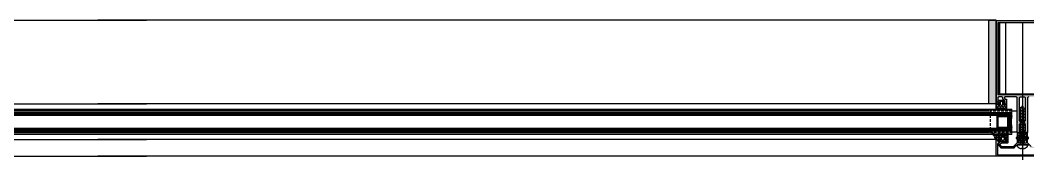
# Model space of a CAD drawing. Header units: millimetres. Extents: x 809 to 8159, y 33 to 4533.
# Drawn here: x 4493.7 to 4589.8, y 1262.1 to 1275.4 of the extents above; entities that cross this region are included whole.
import ezdxf

# ---------------------------------------------------------------- set-up
doc = ezdxf.new("R2010")
doc.units = ezdxf.units.MM
doc.linetypes.add('DASHDOT', pattern=[25.4, 12.7, -6.35, 0, -6.35])
doc.linetypes.add('HIDDEN', pattern=[0.375, 0.25, -0.125])
for name, color, linetype in [('1', 3, 'Continuous'), ('11', 11, 'Continuous'), ('3', 11, 'Continuous'), ('5', 11, 'Continuous'), ('EKSEN', 11, 'Continuous'), ('FITILLER', 240, 'Continuous'), ('GORUNUS-TARAMA', 11, 'Continuous')]:
    doc.layers.add(name, color=color, linetype=linetype)
doc.layers.add('cam', color=5, linetype='Continuous', lineweight=0)

# ---------------------------------------------------------------- blocks, each defined once
blk = doc.blocks.new('ajsdfxcvzx')
h = blk.add_hatch(color=256)
edge = h.paths.add_edge_path()
edge.add_line((36547.439, -7323.869), (36547.439, -7323.799))
edge.add_line((36547.439, -7323.799), (36547.529, -7323.799))
edge.add_line((36547.529, -7323.799), (36547.529, -7323.319))
edge.add_arc((36547.429, -7323.319), 0.1, 0, 90)
edge.add_line((36547.429, -7323.219), (36547.149, -7323.219))
edge.add_arc((36547.149, -7323.319), 0.1, 90, 180)
edge.add_line((36547.049, -7323.319), (36547.049, -7323.398))
edge.add_arc((36546.999, -7323.398), 0.05, 315, 360, ccw=False)
edge.add_line((36547.035, -7323.434), (36546.864, -7323.604))
edge.add_arc((36546.899, -7323.64), 0.05, 135, 180)
edge.add_line((36546.849, -7323.64), (36546.849, -7323.799))
edge.add_line((36546.849, -7323.799), (36546.939, -7323.799))
edge.add_line((36546.939, -7323.799), (36546.939, -7323.869))
edge.add_arc((36546.889, -7323.869), 0.05, -90, 0, ccw=False)
edge.add_line((36546.889, -7323.919), (36546.689, -7323.919))
edge.add_line((36546.689, -7323.919), (36546.689, -7323.479))
edge.add_arc((36546.739, -7323.479), 0.05, 90, 180, ccw=False)
edge.add_line((36546.739, -7323.429), (36546.807, -7323.429))
edge.add_arc((36546.807, -7323.379), 0.05, 270, 315)
edge.add_line((36546.842, -7323.414), (36546.875, -7323.382))
edge.add_arc((36546.839, -7323.346), 0.05, 315, 360)
edge.add_line((36546.889, -7323.346), (36546.889, -7323.269))
edge.add_arc((36546.839, -7323.269), 0.05, 0, 90)
edge.add_line((36546.839, -7323.219), (36546.589, -7323.219))
edge.add_line((36546.589, -7323.219), (36546.219, -7323.219))
edge.add_line((36546.219, -7323.219), (36546.189, -7323.189))
edge.add_line((36546.189, -7323.189), (36546.159, -7323.219))
edge.add_line((36546.159, -7323.219), (36545.789, -7323.219))
edge.add_arc((36545.781, -7323.311), 0.0919, 84.92947, 180.95505)
edge.add_line((36545.689, -7323.312), (36545.689, -7325.589))
edge.add_arc((36545.689, -7325.609), 0.02, 90, 270)
edge.add_line((36545.689, -7325.629), (36545.689, -7325.649))
edge.add_arc((36545.689, -7325.669), 0.02, 90, 270)
edge.add_line((36545.689, -7325.689), (36545.689, -7326.619))
edge.add_line((36545.689, -7326.619), (36545.549, -7326.619))
edge.add_arc((36545.549, -7326.559), 0.06, 180, 270, ccw=False)
edge.add_line((36545.489, -7326.559), (36545.419, -7326.559))
edge.add_arc((36545.419, -7326.529), 0.03, 180, 270, ccw=False)
edge.add_line((36545.389, -7326.529), (36545.389, -7326.489))
edge.add_arc((36545.419, -7326.489), 0.03, 90, 180, ccw=False)
edge.add_line((36545.419, -7326.459), (36545.489, -7326.459))
edge.add_line((36545.489, -7326.459), (36545.489, -7325.819))
edge.add_line((36545.489, -7325.819), (36545.239, -7325.819))
edge.add_line((36545.239, -7325.819), (36545.189, -7325.769))
edge.add_line((36545.189, -7325.769), (36545.139, -7325.819))
edge.add_line((36545.139, -7325.819), (36544.889, -7325.819))
edge.add_line((36544.889, -7325.819), (36544.889, -7326.459))
edge.add_line((36544.889, -7326.459), (36544.959, -7326.459))
edge.add_arc((36544.959, -7326.489), 0.03, 0, 90, ccw=False)
edge.add_line((36544.989, -7326.489), (36544.989, -7326.529))
edge.add_arc((36544.959, -7326.529), 0.03, -90, 0, ccw=False)
edge.add_line((36544.959, -7326.559), (36544.889, -7326.559))
edge.add_arc((36544.829, -7326.559), 0.06, 270, 360, ccw=False)
edge.add_line((36544.829, -7326.619), (36544.689, -7326.619))
edge.add_line((36544.689, -7326.619), (36544.689, -7325.689))
edge.add_arc((36544.689, -7325.669), 0.02, 270, 450)
edge.add_line((36544.689, -7325.649), (36544.689, -7325.629))
edge.add_arc((36544.689, -7325.609), 0.02, 270, 450)
edge.add_line((36544.689, -7325.589), (36544.689, -7323.312))
edge.add_arc((36544.598, -7323.311), 0.0919, 359.04495, 455.07053)
edge.add_line((36544.589, -7323.219), (36544.219, -7323.219))
edge.add_line((36544.219, -7323.219), (36544.189, -7323.189))
edge.add_line((36544.189, -7323.189), (36544.159, -7323.219))
edge.add_line((36544.159, -7323.219), (36543.789, -7323.219))
edge.add_line((36543.789, -7323.219), (36543.539, -7323.219))
edge.add_arc((36543.539, -7323.269), 0.05, 90, 180)
edge.add_line((36543.489, -7323.269), (36543.489, -7323.346))
edge.add_arc((36543.539, -7323.346), 0.05, 180, 225)
edge.add_line((36543.504, -7323.382), (36543.537, -7323.414))
edge.add_arc((36543.572, -7323.379), 0.05, 225, 270)
edge.add_line((36543.572, -7323.429), (36543.639, -7323.429))
edge.add_arc((36543.639, -7323.479), 0.05, 0, 90, ccw=False)
edge.add_line((36543.689, -7323.479), (36543.689, -7323.919))
edge.add_line((36543.689, -7323.919), (36543.489, -7323.919))
edge.add_arc((36543.489, -7323.869), 0.05, 180, 270, ccw=False)
edge.add_line((36543.439, -7323.869), (36543.439, -7323.799))
edge.add_line((36543.439, -7323.799), (36543.529, -7323.799))
edge.add_line((36543.529, -7323.799), (36543.529, -7323.64))
edge.add_arc((36543.479, -7323.64), 0.05, 360, 405)
edge.add_line((36543.515, -7323.604), (36543.344, -7323.434))
edge.add_arc((36543.379, -7323.398), 0.05, 180, 225, ccw=False)
edge.add_line((36543.329, -7323.398), (36543.329, -7323.319))
edge.add_arc((36543.229, -7323.319), 0.1, 0, 90)
edge.add_line((36543.229, -7323.219), (36542.949, -7323.219))
edge.add_arc((36542.949, -7323.319), 0.1, 90, 180)
edge.add_line((36542.849, -7323.319), (36542.849, -7323.799))
edge.add_line((36542.849, -7323.799), (36542.939, -7323.799))
edge.add_line((36542.939, -7323.799), (36542.939, -7323.869))
edge.add_arc((36542.889, -7323.869), 0.05, -90, 0, ccw=False)
edge.add_line((36542.889, -7323.919), (36542.689, -7323.919))
edge.add_line((36542.689, -7323.919), (36542.689, -7315.926))
edge.add_line((36542.689, -7315.926), (36547.689, -7315.926))
edge.add_line((36547.689, -7315.926), (36547.689, -7323.919))
edge.add_line((36547.689, -7323.919), (36547.489, -7323.919))
edge.add_arc((36547.489, -7323.869), 0.05, 180, 270, ccw=False)
h.paths.add_polyline_path([(36542.891, -7323.026), (36542.891, -7316.126), (36547.491, -7316.126), (36547.491, -7323.026), (36545.191, -7323.026)], flags=16)
edge = h.paths.add_edge_path(flags=16)
edge.add_arc((36545.391, -7325.426), 0.1, 270, 360)
edge.add_line((36545.491, -7325.426), (36545.491, -7323.326))
edge.add_arc((36545.391, -7323.326), 0.1, 0, 90)
edge.add_line((36545.391, -7323.226), (36544.991, -7323.226))
edge.add_arc((36544.991, -7323.326), 0.1, 90, 180)
edge.add_line((36544.891, -7323.326), (36544.891, -7325.426))
edge.add_arc((36544.991, -7325.426), 0.1, 180, 270)
edge.add_line((36544.991, -7325.526), (36545.391, -7325.526))
h = blk.add_hatch()
h.set_pattern_fill('NET', color=256, angle=90, style=0)
h.set_pattern_definition([(90, (36551.6473, -7267.74738), (-0.125, 2e-17), []), (180, (36551.6473, -7267.74738), (-3e-17, -0.125), [])])
h.paths.add_polyline_path([(36543.896, -7326.169), (36543.896, -7325.006), (36544.193, -7325.006), (36544.154, -7325.205), (36544.134, -7325.444), (36544.134, -7325.702), (36544.164, -7326.03), (36544.183, -7326.169)])
h = blk.add_hatch(color=256)
edge = h.paths.add_edge_path()
edge.add_line((36543.712, -7327.489), (36543.112, -7327.489))
edge.add_line((36543.112, -7327.489), (36542.877, -7327.209))
edge.add_line((36542.877, -7327.209), (36543.082, -7327.209))
edge.add_line((36543.082, -7327.209), (36543.082, -7327.139))
edge.add_arc((36543.032, -7327.139), 0.05, 360, 450)
edge.add_line((36543.032, -7327.089), (36542.694, -7327.089))
edge.add_line((36542.694, -7327.089), (36542.694, -7327.195))
edge.add_line((36542.694, -7327.195), (36542.993, -7327.55))
edge.add_arc((36542.955, -7327.583), 0.05, -50, 40, ccw=False)
edge.add_line((36542.987, -7327.621), (36542.897, -7327.696))
edge.add_arc((36542.93, -7327.734), 0.05, 130, 220)
edge.add_line((36542.891, -7327.766), (36543.147, -7328.071))
edge.add_arc((36543.185, -7328.039), 0.05, 220, 270)
edge.add_line((36543.185, -7328.089), (36544.365, -7328.089))
edge.add_arc((36544.365, -7328.039), 0.05, 270, 315)
edge.add_line((36544.4, -7328.074), (36544.577, -7327.897))
edge.add_line((36544.577, -7327.897), (36544.577, -7327.855))
edge.add_line((36544.577, -7327.855), (36544.62, -7327.855))
edge.add_line((36544.62, -7327.855), (36544.675, -7327.8))
edge.add_arc((36544.71, -7327.835), 0.05, 90, 135, ccw=False)
edge.add_line((36544.71, -7327.785), (36545.669, -7327.785))
edge.add_arc((36545.669, -7327.835), 0.05, 45, 90, ccw=False)
edge.add_line((36545.704, -7327.8), (36545.759, -7327.855))
edge.add_line((36545.759, -7327.855), (36545.801, -7327.855))
edge.add_line((36545.801, -7327.855), (36545.801, -7327.897))
edge.add_line((36545.801, -7327.897), (36545.979, -7328.074))
edge.add_arc((36546.014, -7328.039), 0.05, 225, 270)
edge.add_line((36546.014, -7328.089), (36547.194, -7328.089))
edge.add_arc((36547.194, -7328.039), 0.05, 270, 320)
edge.add_line((36547.232, -7328.071), (36547.488, -7327.766))
edge.add_arc((36547.449, -7327.734), 0.05, 320, 410)
edge.add_line((36547.481, -7327.696), (36547.392, -7327.621))
edge.add_arc((36547.424, -7327.583), 0.05, 140, 230, ccw=False)
edge.add_line((36547.386, -7327.55), (36547.684, -7327.195))
edge.add_line((36547.684, -7327.195), (36547.684, -7327.089))
edge.add_line((36547.684, -7327.089), (36547.347, -7327.089))
edge.add_arc((36547.347, -7327.139), 0.05, 90, 180)
edge.add_line((36547.297, -7327.139), (36547.297, -7327.209))
edge.add_line((36547.297, -7327.209), (36547.502, -7327.209))
edge.add_line((36547.502, -7327.209), (36547.267, -7327.489))
edge.add_line((36547.267, -7327.489), (36546.667, -7327.489))
edge.add_line((36546.667, -7327.489), (36546.667, -7327.209))
edge.add_line((36546.667, -7327.209), (36546.797, -7327.209))
edge.add_line((36546.797, -7327.209), (36546.797, -7327.139))
edge.add_arc((36546.747, -7327.139), 0.05, 0, 90)
edge.add_line((36546.747, -7327.089), (36546.547, -7327.089))
edge.add_line((36546.547, -7327.089), (36546.547, -7327.559))
edge.add_arc((36546.597, -7327.559), 0.05, 180, 270)
edge.add_line((36546.597, -7327.609), (36547.173, -7327.609))
edge.add_arc((36547.173, -7327.659), 0.05, 50, 90, ccw=False)
edge.add_line((36547.205, -7327.621), (36547.312, -7327.711))
edge.add_arc((36547.28, -7327.749), 0.05, -40, 50, ccw=False)
edge.add_line((36547.319, -7327.781), (36547.176, -7327.951))
edge.add_arc((36547.138, -7327.919), 0.05, 270, 320, ccw=False)
edge.add_line((36547.138, -7327.969), (36546.064, -7327.969))
edge.add_arc((36546.064, -7327.919), 0.05, 225, 270, ccw=False)
edge.add_line((36546.028, -7327.954), (36545.704, -7327.63))
edge.add_arc((36545.739, -7327.595), 0.05, 180, 225, ccw=False)
edge.add_line((36545.689, -7327.595), (36545.689, -7327.189))
edge.add_line((36545.689, -7327.189), (36545.789, -7327.189))
edge.add_line((36545.789, -7327.189), (36545.789, -7327.089))
edge.add_line((36545.789, -7327.089), (36545.489, -7327.089))
edge.add_arc((36545.489, -7327.139), 0.05, 90, 180)
edge.add_line((36545.439, -7327.139), (36545.439, -7327.209))
edge.add_line((36545.439, -7327.209), (36545.569, -7327.209))
edge.add_line((36545.569, -7327.209), (36545.569, -7327.585))
edge.add_arc((36545.519, -7327.585), 0.05, 270, 360, ccw=False)
edge.add_line((36545.519, -7327.635), (36544.859, -7327.635))
edge.add_arc((36544.859, -7327.585), 0.05, 180, 270, ccw=False)
edge.add_line((36544.809, -7327.585), (36544.809, -7327.209))
edge.add_line((36544.809, -7327.209), (36544.939, -7327.209))
edge.add_line((36544.939, -7327.209), (36544.939, -7327.139))
edge.add_arc((36544.889, -7327.139), 0.05, 0, 90)
edge.add_line((36544.889, -7327.089), (36544.589, -7327.089))
edge.add_line((36544.589, -7327.089), (36544.589, -7327.189))
edge.add_line((36544.589, -7327.189), (36544.689, -7327.189))
edge.add_line((36544.689, -7327.189), (36544.689, -7327.595))
edge.add_arc((36544.639, -7327.595), 0.05, 315, 360, ccw=False)
edge.add_line((36544.675, -7327.63), (36544.351, -7327.954))
edge.add_arc((36544.315, -7327.919), 0.05, 270, 315, ccw=False)
edge.add_line((36544.315, -7327.969), (36543.241, -7327.969))
edge.add_arc((36543.241, -7327.919), 0.05, 220, 270, ccw=False)
edge.add_line((36543.203, -7327.951), (36543.06, -7327.781))
edge.add_arc((36543.099, -7327.749), 0.05, 130, 220, ccw=False)
edge.add_line((36543.066, -7327.711), (36543.174, -7327.621))
edge.add_arc((36543.206, -7327.659), 0.05, 90, 130, ccw=False)
edge.add_line((36543.206, -7327.609), (36543.782, -7327.609))
edge.add_arc((36543.782, -7327.559), 0.05, 270, 360)
edge.add_line((36543.832, -7327.559), (36543.832, -7327.089))
edge.add_line((36543.832, -7327.089), (36543.632, -7327.089))
edge.add_arc((36543.632, -7327.139), 0.05, 90, 180)
edge.add_line((36543.582, -7327.139), (36543.582, -7327.209))
edge.add_line((36543.582, -7327.209), (36543.712, -7327.209))
edge.add_line((36543.712, -7327.209), (36543.712, -7327.489))
h = blk.add_hatch(color=256)
edge = h.paths.add_edge_path()
edge.add_arc((36542.869, -7328.682), 0.05, 180, 270)
edge.add_line((36542.869, -7328.732), (36547.509, -7328.732))
edge.add_arc((36547.509, -7328.682), 0.05, 270, 360)
edge.add_line((36547.559, -7328.682), (36547.559, -7327.729))
edge.add_line((36547.559, -7327.729), (36547.427, -7327.618))
edge.add_arc((36547.459, -7327.58), 0.05, 140, 230, ccw=False)
edge.add_line((36547.421, -7327.547), (36547.654, -7327.27))
edge.add_arc((36547.669, -7327.282), 0.02, 0, 140, ccw=False)
edge.add_line((36547.689, -7327.282), (36547.689, -7328.812))
edge.add_arc((36547.639, -7328.812), 0.05, 270, 360, ccw=False)
edge.add_line((36547.639, -7328.862), (36542.739, -7328.862))
edge.add_arc((36542.739, -7328.812), 0.05, 180, 270, ccw=False)
edge.add_line((36542.689, -7328.812), (36542.689, -7327.282))
edge.add_arc((36542.709, -7327.282), 0.02, 40, 180, ccw=False)
edge.add_line((36542.725, -7327.27), (36542.958, -7327.547))
edge.add_arc((36542.92, -7327.58), 0.05, -50, 40, ccw=False)
edge.add_line((36542.952, -7327.618), (36542.819, -7327.729))
edge.add_line((36542.819, -7327.729), (36542.819, -7328.682))
at = {"layer": 'FITILLER'}
h = blk.add_hatch(dxfattribs=at)
h.set_pattern_fill('DOTS', color=256, scale=1.2, angle=45, style=0)
h.set_pattern_definition([(135, (36684.251206, -7418.0843), (0.026516504, 0.079549513), [0, -0.075])])
h.paths.add_polyline_path([(36542.676, -7323.889), (36541.994, -7323.889), (36541.994, -7315.892), (36542.676, -7315.892)])
h = blk.add_hatch(dxfattribs=at)
h.set_pattern_fill('NET', color=256, scale=1.5, angle=135, style=0)
h.set_pattern_definition([(45, (36555.43602, -7337.52902), (0.1325825, -0.1325825), []), (315, (36555.43602, -7337.52902), (-0.1325825, -0.1325825), [])])
edge = h.paths.add_edge_path(flags=16)
edge.add_arc((36543.214, -7323.897), 0.1, 270, 360)
edge.add_line((36543.314, -7323.897), (36543.314, -7323.739))
edge.add_arc((36543.214, -7323.739), 0.1, 360, 450)
edge.add_line((36543.214, -7323.639), (36543.164, -7323.639))
edge.add_arc((36543.164, -7323.739), 0.1, 90, 180)
edge.add_line((36543.064, -7323.739), (36543.064, -7323.897))
edge.add_arc((36543.164, -7323.897), 0.1, 180, 270)
edge.add_line((36543.164, -7323.997), (36543.214, -7323.997))
edge = h.paths.add_edge_path()
edge.add_line((36543.689, -7323.914), (36543.689, -7324.431))
edge.add_arc((36543.679, -7324.431), 0.01, -135, 0, ccw=False)
edge.add_line((36543.672, -7324.438), (36543.562, -7324.327))
edge.add_arc((36543.555, -7324.334), 0.00893, 45, 135)
edge.add_line((36543.549, -7324.327), (36543.44, -7324.436))
edge.add_arc((36543.433, -7324.43), 0.00893, 225, 315, ccw=False)
edge.add_line((36543.427, -7324.436), (36543.318, -7324.327))
edge.add_arc((36543.311, -7324.334), 0.00893, 45, 135)
edge.add_line((36543.305, -7324.327), (36543.196, -7324.436))
edge.add_arc((36543.189, -7324.43), 0.00893, 225, 315, ccw=False)
edge.add_line((36543.183, -7324.436), (36543.074, -7324.327))
edge.add_arc((36543.067, -7324.334), 0.00893, 45, 135)
edge.add_line((36543.061, -7324.327), (36542.952, -7324.436))
edge.add_arc((36542.946, -7324.43), 0.00893, 225, 315, ccw=False)
edge.add_line((36542.939, -7324.436), (36542.83, -7324.327))
edge.add_arc((36542.824, -7324.334), 0.00893, 45, 135)
edge.add_line((36542.817, -7324.327), (36542.707, -7324.438))
edge.add_arc((36542.699, -7324.431), 0.01, 180, 315, ccw=False)
edge.add_line((36542.689, -7324.431), (36542.689, -7323.914))
edge.add_line((36542.689, -7323.914), (36542.914, -7323.914))
edge.add_arc((36542.914, -7323.864), 0.05, 270, 360)
edge.add_line((36542.964, -7323.864), (36542.964, -7323.744))
edge.add_line((36542.964, -7323.744), (36542.864, -7323.744))
edge.add_line((36542.864, -7323.744), (36542.864, -7323.694))
edge.add_line((36542.864, -7323.694), (36542.939, -7323.564))
edge.add_arc((36542.983, -7323.589), 0.05, 90, 150, ccw=False)
edge.add_line((36542.983, -7323.539), (36543.396, -7323.539))
edge.add_arc((36543.396, -7323.589), 0.05, 30, 90, ccw=False)
edge.add_line((36543.439, -7323.564), (36543.514, -7323.694))
edge.add_line((36543.514, -7323.694), (36543.514, -7323.744))
edge.add_line((36543.514, -7323.744), (36543.414, -7323.744))
edge.add_line((36543.414, -7323.744), (36543.414, -7323.864))
edge.add_arc((36543.464, -7323.864), 0.05, 180, 270)
edge.add_line((36543.464, -7323.914), (36543.689, -7323.914))
h = blk.add_hatch(dxfattribs=at)
h.set_pattern_fill('NET', color=256, scale=1.5, angle=135, style=0)
h.set_pattern_definition([(45, (36559.67755, -7341.505), (0.1325825, -0.1325825), []), (315, (36559.67755, -7341.505), (-0.1325825, -0.1325825), [])])
edge = h.paths.add_edge_path(flags=16)
edge.add_arc((36543.307, -7327.261), 0.1, 180, 270, ccw=False)
edge.add_line((36543.207, -7327.261), (36543.207, -7327.136))
edge.add_arc((36543.307, -7327.136), 0.1, 90, 180, ccw=False)
edge.add_line((36543.307, -7327.036), (36543.357, -7327.036))
edge.add_arc((36543.357, -7327.136), 0.1, 0, 90, ccw=False)
edge.add_line((36543.457, -7327.136), (36543.457, -7327.261))
edge.add_arc((36543.357, -7327.261), 0.1, -90, 0, ccw=False)
edge.add_line((36543.357, -7327.361), (36543.307, -7327.361))
edge = h.paths.add_edge_path()
edge.add_arc((36542.348, -7327.104), 0.2, 10, 40.23314, ccw=False)
edge.add_line((36542.545, -7327.07), (36542.569, -7327.204))
edge.add_arc((36542.618, -7327.196), 0.05, 190, 255)
edge.add_line((36542.605, -7327.244), (36542.674, -7327.262))
edge.add_line((36542.674, -7327.262), (36542.674, -7327.086))
edge.add_line((36542.674, -7327.086), (36543.057, -7327.086))
edge.add_arc((36543.057, -7327.136), 0.05, 0, 90, ccw=False)
edge.add_line((36543.107, -7327.136), (36543.107, -7327.256))
edge.add_line((36543.107, -7327.256), (36543.007, -7327.256))
edge.add_line((36543.007, -7327.256), (36543.007, -7327.306))
edge.add_line((36543.007, -7327.306), (36543.082, -7327.436))
edge.add_arc((36543.125, -7327.411), 0.05, 210, 270)
edge.add_line((36543.125, -7327.461), (36543.538, -7327.461))
edge.add_arc((36543.538, -7327.411), 0.05, 270, 330)
edge.add_line((36543.582, -7327.436), (36543.657, -7327.306))
edge.add_line((36543.657, -7327.306), (36543.657, -7327.256))
edge.add_line((36543.657, -7327.256), (36543.557, -7327.256))
edge.add_line((36543.557, -7327.256), (36543.557, -7327.136))
edge.add_arc((36543.607, -7327.136), 0.05, 90, 180, ccw=False)
edge.add_line((36543.607, -7327.086), (36543.832, -7327.086))
edge.add_line((36543.832, -7327.086), (36543.832, -7326.736))
edge.add_line((36543.832, -7326.736), (36543.682, -7326.736))
edge.add_line((36543.682, -7326.736), (36543.682, -7326.886))
edge.add_arc((36543.632, -7326.886), 0.05, 270, 360, ccw=False)
edge.add_line((36543.632, -7326.936), (36543.612, -7326.936))
edge.add_arc((36543.612, -7326.886), 0.05, 180, 270, ccw=False)
edge.add_line((36543.562, -7326.886), (36543.562, -7326.736))
edge.add_line((36543.562, -7326.736), (36543.412, -7326.736))
edge.add_line((36543.412, -7326.736), (36543.412, -7326.886))
edge.add_arc((36543.362, -7326.886), 0.05, -90, 0, ccw=False)
edge.add_line((36543.362, -7326.936), (36543.342, -7326.936))
edge.add_arc((36543.342, -7326.886), 0.05, 180, 270, ccw=False)
edge.add_line((36543.292, -7326.886), (36543.292, -7326.736))
edge.add_line((36543.292, -7326.736), (36543.142, -7326.736))
edge.add_line((36543.142, -7326.736), (36543.142, -7326.886))
edge.add_arc((36543.092, -7326.886), 0.05, -90, 0, ccw=False)
edge.add_line((36543.092, -7326.936), (36543.072, -7326.936))
edge.add_arc((36543.072, -7326.886), 0.05, 180, 270, ccw=False)
edge.add_line((36543.022, -7326.886), (36543.022, -7326.736))
edge.add_line((36543.022, -7326.736), (36542.872, -7326.736))
edge.add_line((36542.872, -7326.736), (36542.872, -7326.886))
edge.add_arc((36542.822, -7326.886), 0.05, 270, 360, ccw=False)
edge.add_line((36542.822, -7326.936), (36542.714, -7326.936))
edge.add_arc((36542.714, -7326.886), 0.05, 230, 270, ccw=False)
edge.add_line((36542.681, -7326.924), (36542.363, -7326.657))
edge.add_arc((36542.324, -7326.689), 0.05, 40.23314, 220.23314)
edge.add_line((36542.286, -7326.721), (36542.501, -7326.975))
h = blk.add_hatch(dxfattribs=at)
h.set_pattern_fill('NET', color=256, scale=1.5, angle=135, style=0)
h.set_pattern_definition([(135, (36467.15733, -7345.39916), (-0.1325825, -0.1325825), []), (225, (36467.15733, -7345.39916), (0.1325825, -0.1325825), [])])
edge = h.paths.add_edge_path(flags=16)
edge.add_arc((36545.213, -7327.095), 0.1, 0, 90, ccw=False)
edge.add_line((36545.313, -7327.095), (36545.313, -7327.253))
edge.add_arc((36545.213, -7327.253), 0.1, -90, 0, ccw=False)
edge.add_line((36545.213, -7327.353), (36545.163, -7327.353))
edge.add_arc((36545.163, -7327.253), 0.1, 180, 270, ccw=False)
edge.add_line((36545.063, -7327.253), (36545.063, -7327.095))
edge.add_arc((36545.163, -7327.095), 0.1, 90, 180, ccw=False)
edge.add_line((36545.163, -7326.995), (36545.213, -7326.995))
edge = h.paths.add_edge_path()
edge.add_line((36545.688, -7327.078), (36545.688, -7326.561))
edge.add_arc((36545.678, -7326.561), 0.01, 360, 495)
edge.add_line((36545.671, -7326.554), (36545.561, -7326.665))
edge.add_arc((36545.554, -7326.658), 0.00893, 225, 315, ccw=False)
edge.add_line((36545.548, -7326.665), (36545.439, -7326.555))
edge.add_arc((36545.432, -7326.562), 0.00893, 45, 135)
edge.add_line((36545.426, -7326.555), (36545.317, -7326.665))
edge.add_arc((36545.31, -7326.658), 0.00893, 225, 315, ccw=False)
edge.add_line((36545.304, -7326.665), (36545.195, -7326.555))
edge.add_arc((36545.188, -7326.562), 0.00893, 45, 135)
edge.add_line((36545.182, -7326.555), (36545.073, -7326.665))
edge.add_arc((36545.067, -7326.658), 0.00893, 225, 315, ccw=False)
edge.add_line((36545.06, -7326.665), (36544.951, -7326.555))
edge.add_arc((36544.945, -7326.562), 0.00893, 45, 135)
edge.add_line((36544.938, -7326.555), (36544.829, -7326.665))
edge.add_arc((36544.823, -7326.658), 0.00893, 225, 315, ccw=False)
edge.add_line((36544.816, -7326.665), (36544.706, -7326.554))
edge.add_arc((36544.698, -7326.561), 0.01, 45, 180)
edge.add_line((36544.688, -7326.561), (36544.688, -7327.078))
edge.add_line((36544.688, -7327.078), (36544.913, -7327.078))
edge.add_arc((36544.913, -7327.128), 0.05, 0, 90, ccw=False)
edge.add_line((36544.963, -7327.128), (36544.963, -7327.248))
edge.add_line((36544.963, -7327.248), (36544.863, -7327.248))
edge.add_line((36544.863, -7327.248), (36544.863, -7327.298))
edge.add_line((36544.863, -7327.298), (36544.939, -7327.428))
edge.add_arc((36544.982, -7327.403), 0.05, 210, 270)
edge.add_line((36544.982, -7327.453), (36545.395, -7327.453))
edge.add_arc((36545.395, -7327.403), 0.05, 270, 330)
edge.add_line((36545.438, -7327.428), (36545.513, -7327.298))
edge.add_line((36545.513, -7327.298), (36545.513, -7327.248))
edge.add_line((36545.513, -7327.248), (36545.413, -7327.248))
edge.add_line((36545.413, -7327.248), (36545.413, -7327.128))
edge.add_arc((36545.463, -7327.128), 0.05, 90, 180, ccw=False)
edge.add_line((36545.463, -7327.078), (36545.688, -7327.078))
at = {"linetype": 'HIDDEN'}
for p, q in [((36544.166, -7324.589), (36542.106, -7324.589)), ((36542.106, -7324.589), (36542.106, -7326.589)), ((36542.106, -7326.589), (36544.189, -7326.589))]:
    blk.add_line(p, q, dxfattribs=at)
for p, q in [((36543.889, -7326.193), (36543.889, -7325.593)), ((36544.186, -7326.589), (36544.189, -7326.589))]:
    blk.add_line(p, q)
at = {"elevation": 0}
for points in [[(36545.789, -7323.219, 0.445362), (36545.689, -7323.312), (36545.689, -7325.589, 1), (36545.689, -7325.629), (36545.689, -7325.649, 1), (36545.689, -7325.689), (36545.689, -7326.619), (36545.549, -7326.619, -0.414214), (36545.489, -7326.559), (36545.419, -7326.559, -0.414214), (36545.389, -7326.529), (36545.389, -7326.489, -0.414214), (36545.419, -7326.459), (36545.489, -7326.459), (36545.489, -7325.819), (36545.239, -7325.819), (36545.189, -7325.769), (36545.139, -7325.819), (36544.889, -7325.819), (36544.889, -7326.459), (36544.959, -7326.459, -0.414214), (36544.989, -7326.489), (36544.989, -7326.529, -0.414214), (36544.959, -7326.559), (36544.889, -7326.559, -0.414214), (36544.829, -7326.619), (36544.689, -7326.619), (36544.689, -7325.689, 1), (36544.689, -7325.649), (36544.689, -7325.629, 1), (36544.689, -7325.589), (36544.689, -7323.312, 0.445362), (36544.589, -7323.219), (36544.219, -7323.219), (36544.189, -7323.189), (36544.159, -7323.219), (36543.789, -7323.219), (36543.539, -7323.219, 0.414214), (36543.489, -7323.269), (36543.489, -7323.346, 0.198912), (36543.504, -7323.382), (36543.537, -7323.414, 0.198912), (36543.572, -7323.429), (36543.639, -7323.429, -0.414214), (36543.689, -7323.479), (36543.689, -7323.919), (36543.489, -7323.919, -0.414214), (36543.439, -7323.869), (36543.439, -7323.799), (36543.529, -7323.799), (36543.529, -7323.64, 0.198912), (36543.515, -7323.604), (36543.344, -7323.434, -0.198912), (36543.329, -7323.398), (36543.329, -7323.319, 0.414214), (36543.229, -7323.219), (36542.949, -7323.219, 0.414214), (36542.849, -7323.319), (36542.849, -7323.799), (36542.939, -7323.799), (36542.939, -7323.869, -0.414214), (36542.889, -7323.919), (36542.689, -7323.919), (36542.689, -7315.926), (36547.689, -7315.926)], [(36546.028, -7327.954), (36545.704, -7327.63, -0.198912), (36545.689, -7327.595), (36545.689, -7327.189), (36545.789, -7327.189)], [(36545.789, -7327.089), (36545.489, -7327.089, 0.414214), (36545.439, -7327.139), (36545.439, -7327.209), (36545.569, -7327.209), (36545.569, -7327.585, -0.414214), (36545.519, -7327.635), (36544.859, -7327.635, -0.414214), (36544.809, -7327.585), (36544.809, -7327.209), (36544.939, -7327.209), (36544.939, -7327.139, 0.414214), (36544.889, -7327.089), (36544.589, -7327.089), (36544.589, -7327.189), (36544.689, -7327.189), (36544.689, -7327.595, -0.198912), (36544.675, -7327.63), (36544.351, -7327.954, -0.198912), (36544.315, -7327.969), (36543.241, -7327.969, -0.221695), (36543.203, -7327.951), (36543.06, -7327.781, -0.414214), (36543.066, -7327.711), (36543.174, -7327.621, -0.176327), (36543.206, -7327.609), (36543.782, -7327.609, 0.414214), (36543.832, -7327.559), (36543.832, -7327.089), (36543.632, -7327.089, 0.414214), (36543.582, -7327.139), (36543.582, -7327.209), (36543.712, -7327.209), (36543.712, -7327.489), (36543.112, -7327.489), (36542.877, -7327.209), (36543.082, -7327.209), (36543.082, -7327.139, 0.414214), (36543.032, -7327.089), (36542.694, -7327.089), (36542.694, -7327.195), (36542.993, -7327.55, -0.414214), (36542.987, -7327.621), (36542.897, -7327.696, 0.414214), (36542.891, -7327.766), (36543.147, -7328.071, 0.221695), (36543.185, -7328.089), (36544.365, -7328.089, 0.198912), (36544.4, -7328.074), (36544.577, -7327.897), (36544.577, -7327.855), (36544.62, -7327.855), (36544.675, -7327.8, -0.198912), (36544.71, -7327.785), (36545.669, -7327.785, -0.198912), (36545.704, -7327.8), (36545.759, -7327.855)]]:
    blk.add_lwpolyline(points, format="xyb", dxfattribs=at)
for points in [[(36542.891, -7323.026), (36542.891, -7316.126), (36547.491, -7316.126), (36547.491, -7323.026), (36545.191, -7323.026)], [(36543.889, -7326.193), (36543.889, -7325.006), (36542.744, -7325.006), (36542.744, -7326.193)], [(36543.789, -7326.093), (36543.789, -7325.106), (36542.844, -7325.106), (36542.844, -7326.093)], [(36543.896, -7326.169), (36543.896, -7325.006), (36544.193, -7325.006), (36544.154, -7325.205), (36544.134, -7325.444), (36544.134, -7325.702), (36544.164, -7326.03), (36544.183, -7326.169)]]:
    blk.add_lwpolyline(points, close=True, dxfattribs=at)
for points in [[(36545.391, -7325.526, 0.414214), (36545.491, -7325.426), (36545.491, -7323.326, 0.414214), (36545.391, -7323.226), (36544.991, -7323.226, 0.414214), (36544.891, -7323.326), (36544.891, -7325.426, 0.414214), (36544.991, -7325.526)], [(36542.819, -7328.682, 0.414214), (36542.869, -7328.732), (36547.509, -7328.732, 0.414214), (36547.559, -7328.682), (36547.559, -7327.729), (36547.427, -7327.618, -0.414214), (36547.421, -7327.547), (36547.654, -7327.27, -0.700208), (36547.689, -7327.282), (36547.689, -7328.812, -0.414214), (36547.639, -7328.862), (36542.739, -7328.862, -0.414214), (36542.689, -7328.812), (36542.689, -7327.282, -0.700208), (36542.725, -7327.27), (36542.958, -7327.547, -0.414214), (36542.952, -7327.618), (36542.819, -7327.729)]]:
    blk.add_lwpolyline(points, format="xyb", close=True, dxfattribs=at)
at = {"layer": '1', "linetype": 'DASHDOT', "ltscale": 10}
for p, q in [((36544.714, -7327.951), (36544.714, -7327.801)), ((36545.664, -7327.801), (36544.714, -7327.801)), ((36545.332, -7327.441), (36544.947, -7327.304)), ((36545.432, -7327.404), (36544.947, -7327.304)), ((36544.947, -7327.504), (36545.047, -7327.468)), ((36545.332, -7327.641), (36544.947, -7327.504)), ((36545.432, -7327.604), (36544.947, -7327.504)), ((36545.047, -7327.468), (36545.047, -7327.34)), ((36545.047, -7327.468), (36545.432, -7327.604)), ((36545.047, -7327.634), (36545.047, -7327.54)), ((36545.047, -7327.801), (36545.047, -7327.54)), ((36545.047, -7327.634), (36545.047, -7327.634)), ((36545.047, -7327.634), (36545.047, -7327.634)), ((36545.047, -7327.634), (36545.047, -7327.648)), ((36545.047, -7327.634), (36545.047, -7327.648)), ((36545.432, -7327.404), (36545.332, -7327.441)), ((36545.332, -7327.569), (36545.332, -7327.441)), ((36545.432, -7327.604), (36545.332, -7327.641)), ((36545.332, -7327.801), (36545.332, -7327.641)), ((36545.332, -7327.643), (36545.332, -7327.641)), ((36545.664, -7327.951), (36545.664, -7327.801))]:
    blk.add_line(p, q, dxfattribs=at)
for centre, radius, start, end in [((36545.189, -7327.503), 0.653, 223.31198, 261.59277), ((36545.189, -7327.503), 0.653, 278.40723, 316.68802), ((36545.189, -7328.237), 0.13, 42.68487, 137.31513)]:
    blk.add_arc(centre, radius, start, end, dxfattribs=at)
at = {"layer": '11'}
for p, q in [((36545.001, -7324.233), (36545.101, -7324.197)), ((36545.407, -7324.305), (36545.001, -7324.233)), ((36545.307, -7324.342), (36545.001, -7324.233)), ((36545.189, -7324.001), (36545.099, -7324.197)), ((36545.101, -7324.197), (36545.407, -7324.305)), ((36545.189, -7324.001), (36545.279, -7324.26)), ((36544.947, -7324.499), (36545.047, -7324.463)), ((36545.332, -7324.636), (36544.947, -7324.499)), ((36545.432, -7324.599), (36544.947, -7324.499)), ((36544.947, -7324.785), (36545.047, -7324.748)), ((36545.332, -7324.921), (36544.947, -7324.785)), ((36545.432, -7324.885), (36544.947, -7324.785)), ((36544.947, -7325.07), (36545.047, -7325.034)), ((36545.332, -7325.207), (36544.947, -7325.07)), ((36545.432, -7325.17), (36544.947, -7325.07)), ((36545.047, -7324.463), (36545.047, -7324.315)), ((36545.047, -7324.463), (36545.432, -7324.599)), ((36545.047, -7324.463), (36545.432, -7324.599)), ((36545.047, -7324.748), (36545.047, -7324.535)), ((36545.047, -7324.748), (36545.432, -7324.885)), ((36545.047, -7324.748), (36545.432, -7324.885)), ((36545.047, -7325.034), (36545.047, -7324.82)), ((36545.047, -7325.034), (36545.432, -7325.17)), ((36545.047, -7325.034), (36545.432, -7325.17)), ((36545.047, -7325.319), (36545.047, -7325.106)), ((36545.071, -7324.258), (36545.049, -7324.307)), ((36545.407, -7324.305), (36545.307, -7324.342)), ((36545.307, -7324.342), (36545.331, -7324.409)), ((36545.332, -7324.564), (36545.332, -7324.415)), ((36545.432, -7324.599), (36545.332, -7324.636)), ((36545.332, -7324.849), (36545.332, -7324.636)), ((36545.432, -7324.885), (36545.332, -7324.921)), ((36545.332, -7325.135), (36545.332, -7324.921)), ((36545.432, -7325.17), (36545.332, -7325.207)), ((36544.947, -7325.356), (36545.047, -7325.319)), ((36545.332, -7325.492), (36544.947, -7325.356)), ((36545.432, -7325.456), (36544.947, -7325.356)), ((36544.947, -7325.595), (36545.047, -7325.559)), ((36545.332, -7325.732), (36544.947, -7325.595)), ((36545.432, -7325.695), (36544.947, -7325.595)), ((36544.947, -7325.835), (36545.047, -7325.799)), ((36545.332, -7325.971), (36544.947, -7325.835)), ((36545.432, -7325.935), (36544.947, -7325.835)), ((36544.947, -7326.075), (36545.047, -7326.038)), ((36545.332, -7326.211), (36544.947, -7326.075)), ((36545.432, -7326.175), (36544.947, -7326.075)), ((36545.047, -7325.319), (36545.432, -7325.456)), ((36545.047, -7325.319), (36545.432, -7325.456)), ((36545.047, -7325.559), (36545.047, -7325.391)), ((36545.047, -7325.559), (36545.432, -7325.695)), ((36545.047, -7325.559), (36545.432, -7325.695)), ((36545.047, -7325.799), (36545.047, -7325.631)), ((36545.047, -7325.799), (36545.432, -7325.935)), ((36545.047, -7325.799), (36545.432, -7325.935)), ((36545.047, -7326.038), (36545.047, -7325.87)), ((36545.047, -7326.038), (36545.432, -7326.175)), ((36545.047, -7326.268), (36545.047, -7326.11)), ((36545.332, -7325.42), (36545.332, -7325.207)), ((36545.432, -7325.456), (36545.332, -7325.492)), ((36545.332, -7325.66), (36545.332, -7325.492)), ((36545.432, -7325.695), (36545.332, -7325.732)), ((36545.332, -7325.899), (36545.332, -7325.732)), ((36545.432, -7325.935), (36545.332, -7325.971)), ((36545.332, -7326.139), (36545.332, -7325.971)), ((36544.947, -7326.304), (36545.047, -7326.268)), ((36545.332, -7326.441), (36544.947, -7326.304)), ((36545.432, -7326.404), (36544.947, -7326.304)), ((36544.947, -7326.504), (36545.047, -7326.468)), ((36545.432, -7326.604), (36544.947, -7326.504)), ((36545.332, -7326.641), (36544.947, -7326.504)), ((36545.047, -7326.668), (36544.947, -7326.704)), ((36545.332, -7326.841), (36544.947, -7326.704)), ((36544.947, -7326.704), (36545.432, -7326.804)), ((36544.947, -7326.904), (36545.047, -7326.868)), ((36545.332, -7327.041), (36544.947, -7326.904)), ((36545.432, -7327.004), (36544.947, -7326.904)), ((36544.947, -7327.104), (36545.047, -7327.068)), ((36545.332, -7327.241), (36544.947, -7327.104)), ((36545.432, -7327.204), (36544.947, -7327.104)), ((36545.047, -7326.268), (36545.432, -7326.404)), ((36545.047, -7326.468), (36545.047, -7326.34)), ((36545.047, -7326.468), (36545.432, -7326.604)), ((36545.047, -7326.468), (36545.432, -7326.604)), ((36545.047, -7326.668), (36545.047, -7326.54)), ((36545.432, -7326.804), (36545.047, -7326.668)), ((36545.047, -7326.868), (36545.047, -7326.74)), ((36545.047, -7326.868), (36545.432, -7327.004)), ((36545.047, -7327.068), (36545.047, -7326.94)), ((36545.047, -7327.068), (36545.432, -7327.204)), ((36545.432, -7326.175), (36545.332, -7326.211)), ((36545.332, -7326.369), (36545.332, -7326.211)), ((36545.432, -7326.404), (36545.332, -7326.441)), ((36545.332, -7326.569), (36545.332, -7326.441)), ((36545.432, -7326.604), (36545.332, -7326.641)), ((36545.332, -7326.769), (36545.332, -7326.641)), ((36545.432, -7326.804), (36545.332, -7326.841)), ((36545.332, -7326.969), (36545.332, -7326.841)), ((36545.432, -7327.004), (36545.332, -7327.041)), ((36545.332, -7327.169), (36545.332, -7327.041)), ((36544.947, -7327.304), (36545.047, -7327.268)), ((36545.047, -7327.268), (36545.047, -7327.14)), ((36545.047, -7327.268), (36545.432, -7327.404)), ((36545.432, -7327.204), (36545.332, -7327.241)), ((36545.332, -7327.369), (36545.332, -7327.241))]:
    blk.add_line(p, q, dxfattribs=at)
for centre, start, end in [((36545.067, -7324.315), 155.32512, 180), ((36545.312, -7324.415), 0, 19.11162)]:
    blk.add_arc(centre, 0.02, start, end, dxfattribs=at)
at = {"layer": '3'}
for p, q in [((36544.646, -7324.589), (36544.189, -7324.589)), ((36544.646, -7324.589), (36544.646, -7326.589)), ((36544.646, -7326.589), (36544.189, -7326.589))]:
    blk.add_line(p, q, dxfattribs=at)
at = {"layer": '5'}
for p, q in [((36355.629, -7315.889), (36461.708, -7315.889)), ((36542.689, -7315.889), (36457.095, -7315.889)), ((36355.629, -7323.889), (36461.708, -7323.889)), ((36542.689, -7323.889), (36457.095, -7323.889)), ((36355.629, -7327.269), (36461.708, -7327.269)), ((36542.689, -7327.269), (36457.095, -7327.269)), ((36355.629, -7328.862), (36461.708, -7328.862)), ((36542.689, -7328.862), (36457.095, -7328.862))]:
    blk.add_line(p, q, dxfattribs=at)
at = {"layer": 'cam'}
for p, q in [((36461.66, -7324.389), (36354.129, -7324.389)), ((36461.66, -7324.489), (36354.129, -7324.489)), ((36461.66, -7324.689), (36354.129, -7324.689)), ((36461.66, -7324.789), (36354.129, -7324.789)), ((36461.66, -7324.889), (36354.129, -7324.889)), ((36461.66, -7324.989), (36354.129, -7324.989)), ((36461.66, -7324.589), (36356.249, -7324.589)), ((36457.095, -7324.389), (36544.189, -7324.389)), ((36457.095, -7324.489), (36544.189, -7324.489)), ((36457.095, -7324.589), (36542.036, -7324.589)), ((36457.095, -7324.689), (36544.189, -7324.689)), ((36457.095, -7324.789), (36544.189, -7324.789)), ((36457.095, -7324.889), (36544.189, -7324.889)), ((36457.095, -7324.989), (36544.189, -7324.989)), ((36544.189, -7324.989), (36544.189, -7324.389)), ((36461.708, -7326.189), (36354.129, -7326.189)), ((36461.708, -7326.289), (36354.129, -7326.289)), ((36461.708, -7326.389), (36354.129, -7326.389)), ((36461.708, -7326.489), (36354.129, -7326.489)), ((36461.708, -7326.689), (36354.129, -7326.689)), ((36461.708, -7326.789), (36354.129, -7326.789)), ((36461.708, -7326.589), (36356.253, -7326.589)), ((36457.095, -7326.189), (36544.189, -7326.189)), ((36457.095, -7326.289), (36544.189, -7326.289)), ((36457.095, -7326.389), (36544.189, -7326.389)), ((36457.095, -7326.489), (36544.189, -7326.489)), ((36457.095, -7326.589), (36542.045, -7326.589)), ((36457.095, -7326.689), (36544.189, -7326.689)), ((36457.095, -7326.789), (36544.189, -7326.789)), ((36544.189, -7326.789), (36544.189, -7326.189))]:
    blk.add_line(p, q, dxfattribs=at)
at = {"layer": 'EKSEN', "linetype": 'DASHDOT', "ltscale": 5}
blk.add_line((36545.189, -7316.225), (36545.189, -7329.222), dxfattribs=at)
at = {"layer": 'FITILLER', "elevation": 0}
blk.add_lwpolyline([(36542.676, -7323.889), (36541.994, -7323.889), (36541.994, -7315.892), (36542.676, -7315.892)], close=True, dxfattribs=at)
for points in [[(36543.689, -7323.914), (36543.689, -7324.431, -0.668179), (36543.672, -7324.438), (36543.562, -7324.327, 0.414214), (36543.549, -7324.327), (36543.44, -7324.436, -0.414214), (36543.427, -7324.436), (36543.318, -7324.327, 0.414214), (36543.305, -7324.327), (36543.196, -7324.436, -0.414214), (36543.183, -7324.436), (36543.074, -7324.327, 0.414214), (36543.061, -7324.327), (36542.952, -7324.436, -0.414214), (36542.939, -7324.436), (36542.83, -7324.327, 0.414214), (36542.817, -7324.327), (36542.707, -7324.438, -0.668179), (36542.689, -7324.431), (36542.689, -7323.914), (36542.914, -7323.914, 0.414214), (36542.964, -7323.864), (36542.964, -7323.744), (36542.864, -7323.744), (36542.864, -7323.694), (36542.939, -7323.564, -0.267949), (36542.983, -7323.539), (36543.396, -7323.539, -0.267949), (36543.439, -7323.564), (36543.514, -7323.694), (36543.514, -7323.744), (36543.414, -7323.744), (36543.414, -7323.864, 0.414214), (36543.464, -7323.914)], [(36543.214, -7323.997, 0.414214), (36543.314, -7323.897), (36543.314, -7323.739, 0.414214), (36543.214, -7323.639), (36543.164, -7323.639, 0.414214), (36543.064, -7323.739), (36543.064, -7323.897, 0.414214), (36543.164, -7323.997)], [(36542.501, -7326.975, -0.132688), (36542.545, -7327.07), (36542.569, -7327.204, 0.291473), (36542.605, -7327.244), (36542.674, -7327.262), (36542.674, -7327.086), (36543.057, -7327.086, -0.414214), (36543.107, -7327.136), (36543.107, -7327.256), (36543.007, -7327.256), (36543.007, -7327.306), (36543.082, -7327.436, 0.267949), (36543.125, -7327.461), (36543.538, -7327.461, 0.267949), (36543.582, -7327.436), (36543.657, -7327.306), (36543.657, -7327.256), (36543.557, -7327.256), (36543.557, -7327.136, -0.414214), (36543.607, -7327.086), (36543.832, -7327.086), (36543.832, -7326.736), (36543.682, -7326.736), (36543.682, -7326.886, -0.414214), (36543.632, -7326.936), (36543.612, -7326.936, -0.414214), (36543.562, -7326.886), (36543.562, -7326.736), (36543.412, -7326.736), (36543.412, -7326.886, -0.414214), (36543.362, -7326.936), (36543.342, -7326.936, -0.414214), (36543.292, -7326.886), (36543.292, -7326.736), (36543.142, -7326.736), (36543.142, -7326.886, -0.414214), (36543.092, -7326.936), (36543.072, -7326.936, -0.414214), (36543.022, -7326.886), (36543.022, -7326.736), (36542.872, -7326.736), (36542.872, -7326.886, -0.414214), (36542.822, -7326.936), (36542.714, -7326.936, -0.176327), (36542.681, -7326.924), (36542.363, -7326.657, 1), (36542.286, -7326.721)], [(36543.307, -7327.361, -0.414214), (36543.207, -7327.261), (36543.207, -7327.136, -0.414214), (36543.307, -7327.036), (36543.357, -7327.036, -0.414214), (36543.457, -7327.136), (36543.457, -7327.261, -0.414214), (36543.357, -7327.361)], [(36545.688, -7327.078), (36545.688, -7326.561, 0.668179), (36545.671, -7326.554), (36545.561, -7326.665, -0.414214), (36545.548, -7326.665), (36545.439, -7326.555, 0.414214), (36545.426, -7326.555), (36545.317, -7326.665, -0.414214), (36545.304, -7326.665), (36545.195, -7326.555, 0.414214), (36545.182, -7326.555), (36545.073, -7326.665, -0.414214), (36545.06, -7326.665), (36544.951, -7326.555, 0.414214), (36544.938, -7326.555), (36544.829, -7326.665, -0.414214), (36544.816, -7326.665), (36544.706, -7326.554, 0.668179), (36544.688, -7326.561), (36544.688, -7327.078), (36544.913, -7327.078, -0.414214), (36544.963, -7327.128), (36544.963, -7327.248), (36544.863, -7327.248), (36544.863, -7327.298), (36544.939, -7327.428, 0.267949), (36544.982, -7327.453), (36545.395, -7327.453, 0.267949), (36545.438, -7327.428), (36545.513, -7327.298), (36545.513, -7327.248), (36545.413, -7327.248), (36545.413, -7327.128, -0.414214), (36545.463, -7327.078)], [(36545.213, -7326.995, -0.414214), (36545.313, -7327.095), (36545.313, -7327.253, -0.414214), (36545.213, -7327.353), (36545.163, -7327.353, -0.414214), (36545.063, -7327.253), (36545.063, -7327.095, -0.414214), (36545.163, -7326.995)]]:
    blk.add_lwpolyline(points, format="xyb", close=True, dxfattribs=at)
at = {"layer": 'GORUNUS-TARAMA'}
for p, q in [((36542.905, -7322.968), (36542.905, -7316.134)), ((36547.475, -7316.134), (36542.905, -7316.134)), ((36543.048, -7322.968), (36543.048, -7316.134)), ((36543.605, -7322.968), (36543.605, -7316.134)), ((36547.475, -7322.968), (36542.905, -7322.968))]:
    blk.add_line(p, q, dxfattribs=at)

msp = doc.modelspace()

# ---------------------------------------------------------------- block references
at = {"layer": 'GORUNUS-TARAMA'}
msp.add_blockref('ajsdfxcvzx', (-31955.956, 8591.274), dxfattribs=at)

doc.saveas('drawing.dxf')
